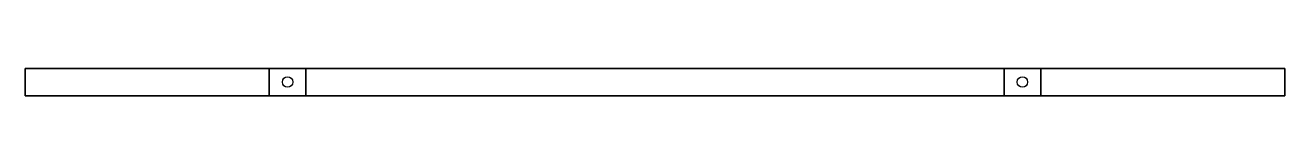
# Model space of a CAD drawing. Header units: millimetres. Extents: x -232 to 968, y 1087 to 1113.
import ezdxf

# ---------------------------------------------------------------- set-up
doc = ezdxf.new("R2010")
doc.units = ezdxf.units.MM
doc.layers.get('0').update_dxf_attribs({"linetype": 'CONTINUOUS'})

msp = doc.modelspace()

# ---------------------------------------------------------------- linework, layer by layer
for points in [[(-232.5, 1113), (-232.5, 1087), (967.5, 1087), (967.5, 1113)], [(0, 1087), (-232.5, 1087), (-232.5, 1113), (0, 1113)], [(0, 1087), (0, 1113), (35, 1113), (35, 1087)], [(700, 1113), (700, 1087), (35, 1087), (35, 1113)], [(735, 1113), (735, 1087), (700, 1087), (700, 1113)], [(735, 1087), (735, 1113), (967.5, 1113), (967.5, 1087)]]:
    msp.add_lwpolyline(points, close=True)
for centre in [(17.5, 1100), (717.5, 1100)]:
    msp.add_circle(centre, 5)

doc.saveas('drawing.dxf')
